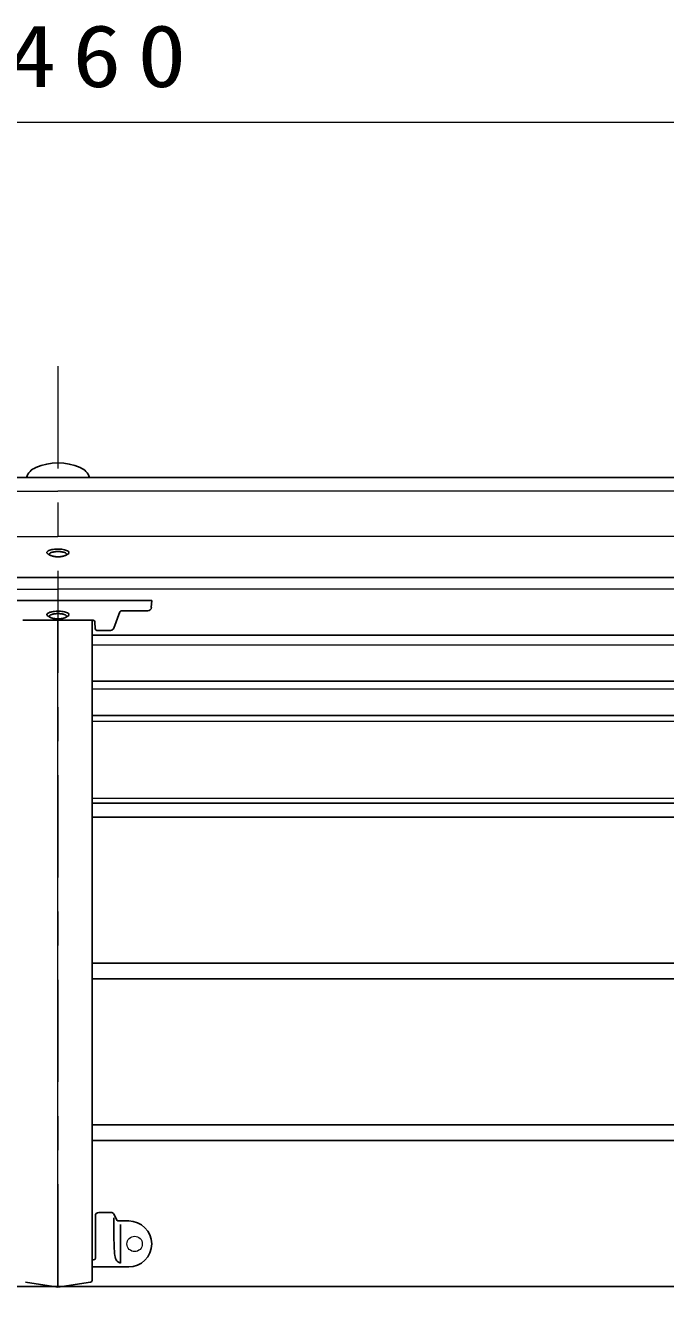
# Model space of a CAD drawing. Units: millimetres on the paper, scale 1:20. Extents: x -385 to 0, y 0 to 267.
# Drawn here: x -259.38 to -240.59, y 210.94 to 248.18 of the extents above; entities that cross this region are included whole.
import ezdxf

# ---------------------------------------------------------------- set-up
doc = ezdxf.new("R2010")
doc.units = ezdxf.units.MM
doc.linetypes.add('USER2', pattern=[6, 3, -1, 1, -1])
doc.layers.add('1_20', color=7, linetype='Continuous', lineweight=25)
doc.styles.add('ＭＳ ゴシック', font='')
doc.styles.get('ＭＳ ゴシック').set_extended_font_data('MS Gothic')

msp = doc.modelspace()

# ---------------------------------------------------------------- linework, layer by layer
at = {"layer": '1_20', "lineweight": 13}
msp.add_line((-294.925, 245.337), (-221.925, 245.337), dxfattribs=at)
at = {"layer": '1_20', "linetype": 'USER2', "lineweight": 13}
msp.add_line((-258.425, 238.175), (-258.425, 204.088), dxfattribs=at)
at = {"layer": '1_20', "color": 40}
for p, q in [((-294.675, 234.916), (-258.425, 234.916)), ((-222.175, 234.916), (-258.425, 234.916)), ((-294.675, 231.979), (-258.425, 231.979)), ((-222.175, 231.979), (-258.425, 231.979)), ((-222.175, 230.287), (-257.425, 230.287)), ((-222.175, 228.935), (-257.425, 228.935)), ((-222.175, 227.931), (-257.425, 227.931)), ((-222.175, 225.359), (-257.425, 225.359)), ((-220.763, 224.949), (-257.425, 224.949)), ((-216.278, 220.659), (-257.425, 220.659)), ((-215.148, 220.205), (-257.425, 220.205)), ((-215.002, 215.916), (-257.425, 215.916)), ((-215.35, 215.462), (-257.425, 215.462)), ((-300.119, 211.172), (-258.425, 211.172)), ((-216.731, 211.172), (-258.425, 211.172))]:
    msp.add_line(p, q, dxfattribs=at)
at = {"layer": '1_20', "color": 12, "lineweight": 13}
for p, q in [((-294.675, 234.512), (-258.425, 234.512)), ((-222.175, 234.512), (-258.425, 234.512)), ((-294.675, 233.184), (-258.425, 233.184)), ((-222.175, 233.184), (-258.425, 233.184)), ((-294.675, 231.633), (-258.425, 231.633)), ((-222.175, 231.633), (-258.425, 231.633)), ((-222.175, 229.995), (-257.425, 229.995)), ((-222.175, 228.703), (-257.425, 228.703)), ((-222.175, 227.756), (-257.425, 227.756)), ((-222.175, 225.497), (-257.425, 225.497))]:
    msp.add_line(p, q, dxfattribs=at)
at = {"layer": '1_20'}
for p, q in [((-258.643, 232.625), (-258.709, 232.661)), ((-258.206, 232.625), (-258.141, 232.661)), ((-258.643, 230.803), (-258.709, 230.839)), ((-258.206, 230.803), (-258.141, 230.839))]:
    msp.add_line(p, q, dxfattribs=at)
at = {"layer": '1_20', "color": 2}
for p, q in [((-261.175, 231.299), (-258.425, 231.299)), ((-255.675, 231.299), (-258.425, 231.299)), ((-255.675, 231.299), (-255.686, 231.094)), ((-256.787, 230.488), (-256.606, 230.967)), ((-255.785, 230.999), (-256.559, 230.999)), ((-259.458, 230.721), (-258.425, 230.721)), ((-257.392, 230.721), (-258.425, 230.721)), ((-257.425, 211.345), (-257.425, 230.721)), ((-257.342, 230.674), (-257.331, 230.471)), ((-256.881, 230.424), (-257.281, 230.424)), ((-257.329, 213.247), (-257.329, 212.005)), ((-257.229, 213.347), (-256.872, 213.347)), ((-256.789, 212.772), (-256.789, 213.189)), ((-256.687, 213.111), (-256.783, 213.294)), ((-256.35, 213.097), (-256.664, 213.097)), ((-256.593, 211.859), (-256.593, 212.996)), ((-257.425, 211.955), (-257.379, 211.955)), ((-257.425, 211.747), (-256.35, 211.747)), ((-259.382, 211.296), (-258.425, 211.152)), ((-257.467, 211.296), (-258.425, 211.152))]:
    msp.add_line(p, q, dxfattribs=at)
at = {"layer": '1_20', "color": 2, "lineweight": 13}
msp.add_line((-258.425, 211.152), (-258.425, 230.721), dxfattribs=at)
at = {"layer": '1_20'}
for points in [[(-258.141, 232.661), (-258.123, 232.673), (-258.109, 232.685), (-258.102, 232.699), (-258.1, 232.712), (-258.104, 232.725), (-258.113, 232.738), (-258.128, 232.751), (-258.148, 232.762), (-258.173, 232.773), (-258.203, 232.783), (-258.236, 232.791), (-258.273, 232.798), (-258.312, 232.804), (-258.353, 232.808), (-258.396, 232.81), (-258.439, 232.81), (-258.482, 232.809), (-258.524, 232.805), (-258.564, 232.801), (-258.601, 232.794), (-258.636, 232.786), (-258.667, 232.777), (-258.693, 232.766), (-258.715, 232.755), (-258.732, 232.743), (-258.743, 232.73), (-258.749, 232.716), (-258.749, 232.703), (-258.743, 232.69), (-258.732, 232.677), (-258.722, 232.669), (-258.709, 232.661)], [(-258.141, 230.839), (-258.123, 230.851), (-258.109, 230.864), (-258.102, 230.877), (-258.1, 230.89), (-258.104, 230.904), (-258.113, 230.917), (-258.128, 230.929), (-258.148, 230.941), (-258.173, 230.952), (-258.203, 230.961), (-258.236, 230.97), (-258.273, 230.977), (-258.312, 230.982), (-258.353, 230.986), (-258.396, 230.988), (-258.439, 230.988), (-258.482, 230.987), (-258.524, 230.984), (-258.564, 230.979), (-258.601, 230.972), (-258.636, 230.964), (-258.667, 230.955), (-258.693, 230.945), (-258.715, 230.933), (-258.732, 230.921), (-258.743, 230.908), (-258.749, 230.895), (-258.749, 230.882), (-258.743, 230.868), (-258.732, 230.855), (-258.722, 230.847), (-258.709, 230.839)]]:
    msp.add_lwpolyline(points, dxfattribs=at)
for points in [[(-258.175, 232.662), (-258.176, 232.669), (-258.179, 232.676), (-258.183, 232.682), (-258.19, 232.689), (-258.198, 232.695), (-258.208, 232.701), (-258.22, 232.706), (-258.233, 232.712), (-258.248, 232.717), (-258.264, 232.721), (-258.281, 232.725), (-258.3, 232.729), (-258.319, 232.732), (-258.339, 232.735), (-258.36, 232.737), (-258.381, 232.738), (-258.403, 232.739), (-258.425, 232.739), (-258.447, 232.739), (-258.468, 232.738), (-258.489, 232.737), (-258.51, 232.735), (-258.53, 232.732), (-258.55, 232.729), (-258.568, 232.725), (-258.585, 232.721), (-258.602, 232.717), (-258.616, 232.712), (-258.63, 232.706), (-258.641, 232.701), (-258.651, 232.695), (-258.66, 232.689), (-258.666, 232.682), (-258.671, 232.676), (-258.674, 232.669), (-258.675, 232.662), (-258.674, 232.655), (-258.671, 232.649), (-258.666, 232.642), (-258.66, 232.636), (-258.651, 232.63), (-258.641, 232.624), (-258.63, 232.618), (-258.616, 232.613), (-258.602, 232.608), (-258.585, 232.603), (-258.568, 232.599), (-258.55, 232.595), (-258.53, 232.592), (-258.51, 232.59), (-258.489, 232.588), (-258.468, 232.586), (-258.447, 232.585), (-258.425, 232.585), (-258.403, 232.585), (-258.381, 232.586), (-258.36, 232.588), (-258.339, 232.59), (-258.319, 232.592), (-258.3, 232.595), (-258.281, 232.599), (-258.264, 232.603), (-258.248, 232.608), (-258.233, 232.613), (-258.22, 232.618), (-258.208, 232.624), (-258.198, 232.63), (-258.19, 232.636), (-258.183, 232.642), (-258.179, 232.649), (-258.176, 232.655)], [(-258.175, 230.841), (-258.176, 230.847), (-258.179, 230.854), (-258.183, 230.861), (-258.19, 230.867), (-258.198, 230.873), (-258.208, 230.879), (-258.22, 230.885), (-258.233, 230.89), (-258.248, 230.895), (-258.264, 230.9), (-258.281, 230.904), (-258.3, 230.907), (-258.319, 230.911), (-258.339, 230.913), (-258.36, 230.915), (-258.381, 230.917), (-258.403, 230.917), (-258.425, 230.918), (-258.447, 230.917), (-258.468, 230.917), (-258.489, 230.915), (-258.51, 230.913), (-258.53, 230.911), (-258.55, 230.907), (-258.568, 230.904), (-258.585, 230.9), (-258.602, 230.895), (-258.616, 230.89), (-258.63, 230.885), (-258.641, 230.879), (-258.651, 230.873), (-258.66, 230.867), (-258.666, 230.861), (-258.671, 230.854), (-258.674, 230.847), (-258.675, 230.841), (-258.674, 230.834), (-258.671, 230.827), (-258.666, 230.821), (-258.66, 230.814), (-258.651, 230.808), (-258.641, 230.802), (-258.63, 230.796), (-258.616, 230.791), (-258.602, 230.786), (-258.585, 230.781), (-258.568, 230.777), (-258.55, 230.774), (-258.53, 230.771), (-258.51, 230.768), (-258.489, 230.766), (-258.468, 230.764), (-258.447, 230.764), (-258.425, 230.763), (-258.403, 230.764), (-258.381, 230.764), (-258.36, 230.766), (-258.339, 230.768), (-258.319, 230.771), (-258.3, 230.774), (-258.281, 230.777), (-258.264, 230.781), (-258.248, 230.786), (-258.233, 230.791), (-258.22, 230.796), (-258.208, 230.802), (-258.198, 230.808), (-258.19, 230.814), (-258.183, 230.821), (-258.179, 230.827), (-258.176, 230.834)]]:
    msp.add_lwpolyline(points, close=True, dxfattribs=at)
at = {"layer": '1_20', "color": 2}
msp.add_lwpolyline([(-256.593, 211.859), (-256.63, 211.877), (-256.665, 211.9), (-256.695, 211.927), (-256.72, 211.96), (-256.738, 211.997), (-256.75, 212.039), (-256.758, 212.087), (-256.763, 212.143), (-256.768, 212.212), (-256.773, 212.288), (-256.776, 212.368), (-256.779, 212.45), (-256.782, 212.53), (-256.784, 212.606), (-256.786, 212.674), (-256.787, 212.732), (-256.788, 212.778), (-256.788, 212.807), (-256.789, 212.818), (-256.789, 212.807), (-256.789, 212.772)], dxfattribs=at)
at = {"layer": '1_20', "color": 2, "lineweight": 13}
msp.add_circle((-256.175, 212.422), 0.225, dxfattribs=at)
at = {"layer": '1_20', "color": 4}
for centre, radius, start, end in [((-258.882, 234.743), 0.5, 113.2739, 159.7583), ((-258.425, 233.681), 1.656, 66.7261, 113.2739), ((-257.968, 234.743), 0.5, 20.2417, 66.7261)]:
    msp.add_arc(centre, radius, start, end, dxfattribs=at)
at = {"layer": '1_20', "color": 2}
for centre, radius, start, end in [((-256.559, 230.949), 0.05, 90, 159.2031), ((-255.785, 231.099), 0.1, 270, 357), ((-257.392, 230.671), 0.05, 3, 90), ((-257.281, 230.474), 0.05, 183, 270), ((-256.881, 230.524), 0.1, 270, 339.2031), ((-257.229, 213.247), 0.1, 90, 180), ((-256.872, 213.247), 0.1, 27.8675, 90), ((-256.664, 213.122), 0.025, 207.8675, 270), ((-256.35, 212.422), 0.675, 270, 90), ((-257.379, 212.005), 0.05, 270, 0), ((-257.475, 211.345), 0.05, 278.5308, 0)]:
    msp.add_arc(centre, radius, start, end, dxfattribs=at)

# ---------------------------------------------------------------- texts
at = {"layer": '1_20', "insert": (-258.001, 246.337), "char_height": 1.833, "attachment_point": 8, "style": 'ＭＳ ゴシック'}
msp.add_mtext('\\T1.33;\\W1.15;1460', dxfattribs=at)

doc.saveas('drawing.dxf')
